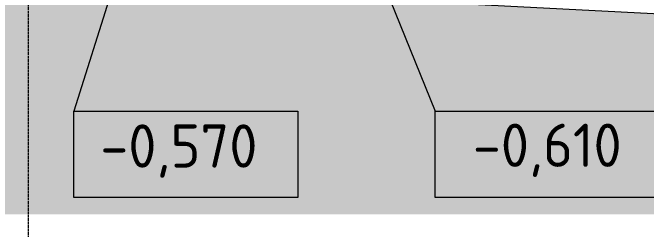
# Model space of a CAD drawing. Header units: millimetres. Extents: x -11345 to 411485, y -9810 to 73012.
# Drawn here: x 321053 to 324725, y -2780 to -1527 of the extents above; entities that cross this region are included whole.
import ezdxf

# ---------------------------------------------------------------- set-up
doc = ezdxf.new("R2010")
doc.units = ezdxf.units.MM
doc.linetypes.add('PDF_IMPORT', pattern=[1, 0.8, -0.2])
for name, color, linetype in [('PDF _Аннотация', 7, 'Continuous'), ('PDF _Линии', 7, 'Continuous'), ('PDF _Оси', 7, 'Continuous'), ('PDF _Отметки', 7, 'Continuous'), ('PDF _Текст', 7, 'Continuous'), ('PDF _Узлы', 7, 'Continuous')]:
    doc.layers.add(name, color=color, linetype=linetype)
doc.styles.add('PDF GOST Common', font='GOST_Common.ttf')

msp = doc.modelspace()

# ---------------------------------------------------------------- hatches: boundary and pattern name
at = {"layer": 'PDF _Узлы', "true_color": 0xffffff, "transparency": 33554687}
msp.add_hatch(color=7, dxfattribs=at).paths.add_polyline_path([(321622.75726, -1415.05313), (300317.87525, -1321.92629), (300317.87525, -1707.13278), (298916.73956, -1707.13278), (298916.73956, -1774.86139), (289929.99915, -1889.15342), (289929.99915, -1939.94988), (289477.06405, -1939.94988), (289477.06405, -2693.43071), (325254.70416, -2693.43071), (325254.70416, -1558.97643), (323205.9136, -1453.15047), (321622.75726, -1453.15047)])

# ---------------------------------------------------------------- linework, layer by layer
at = {"layer": 'PDF _Аннотация', "lineweight": 20}
for points in [[(322706.41508, -2096.5723), (322706.41508, -2596.07083), (321406.87231, -2596.07083), (321406.87231, -2096.5723)], [(324801.76906, -2096.5723), (324801.76906, -2596.07083), (323502.22629, -2596.07083), (323502.22629, -2096.5723)]]:
    msp.add_lwpolyline(points, close=True, dxfattribs=at)
at = {"layer": 'PDF _Линии', "lineweight": 9}
msp.add_lwpolyline([(325254.70416, -1558.97643), (323227.07879, -1453.15047), (321622.75726, -1453.15047), (321622.75726, -1415.05313), (300317.87525, -1321.92629)], dxfattribs=at)
at = {"layer": 'PDF _Оси', "linetype": 'PDF_IMPORT', "lineweight": 9, "ltscale": 20.022978}
msp.add_lwpolyline([(321144.42393, -4014.13868), (321144.42393, 2754.48964)], dxfattribs=at)
at = {"layer": 'PDF _Отметки', "lineweight": 20}
for points in [[(321622.75726, -1415.05313), (321406.87231, -2096.5723), (322054.52717, -2096.5723)], [(323239.77791, -1453.15047), (323502.22629, -2096.5723), (324154.11419, -2096.5723)]]:
    msp.add_lwpolyline(points, dxfattribs=at)

# ---------------------------------------------------------------- texts
at = {"layer": 'PDF _Текст', "char_height": 250.014254, "attachment_point": 4, "style": 'PDF GOST Common'}
for s, insert in [('-0,570', (321560.73442, -2327.26105)), ('-0,610', (323719.6701, -2323.02801))]:
    msp.add_mtext(s, dxfattribs=dict(at, insert=insert))

doc.saveas('drawing.dxf')
